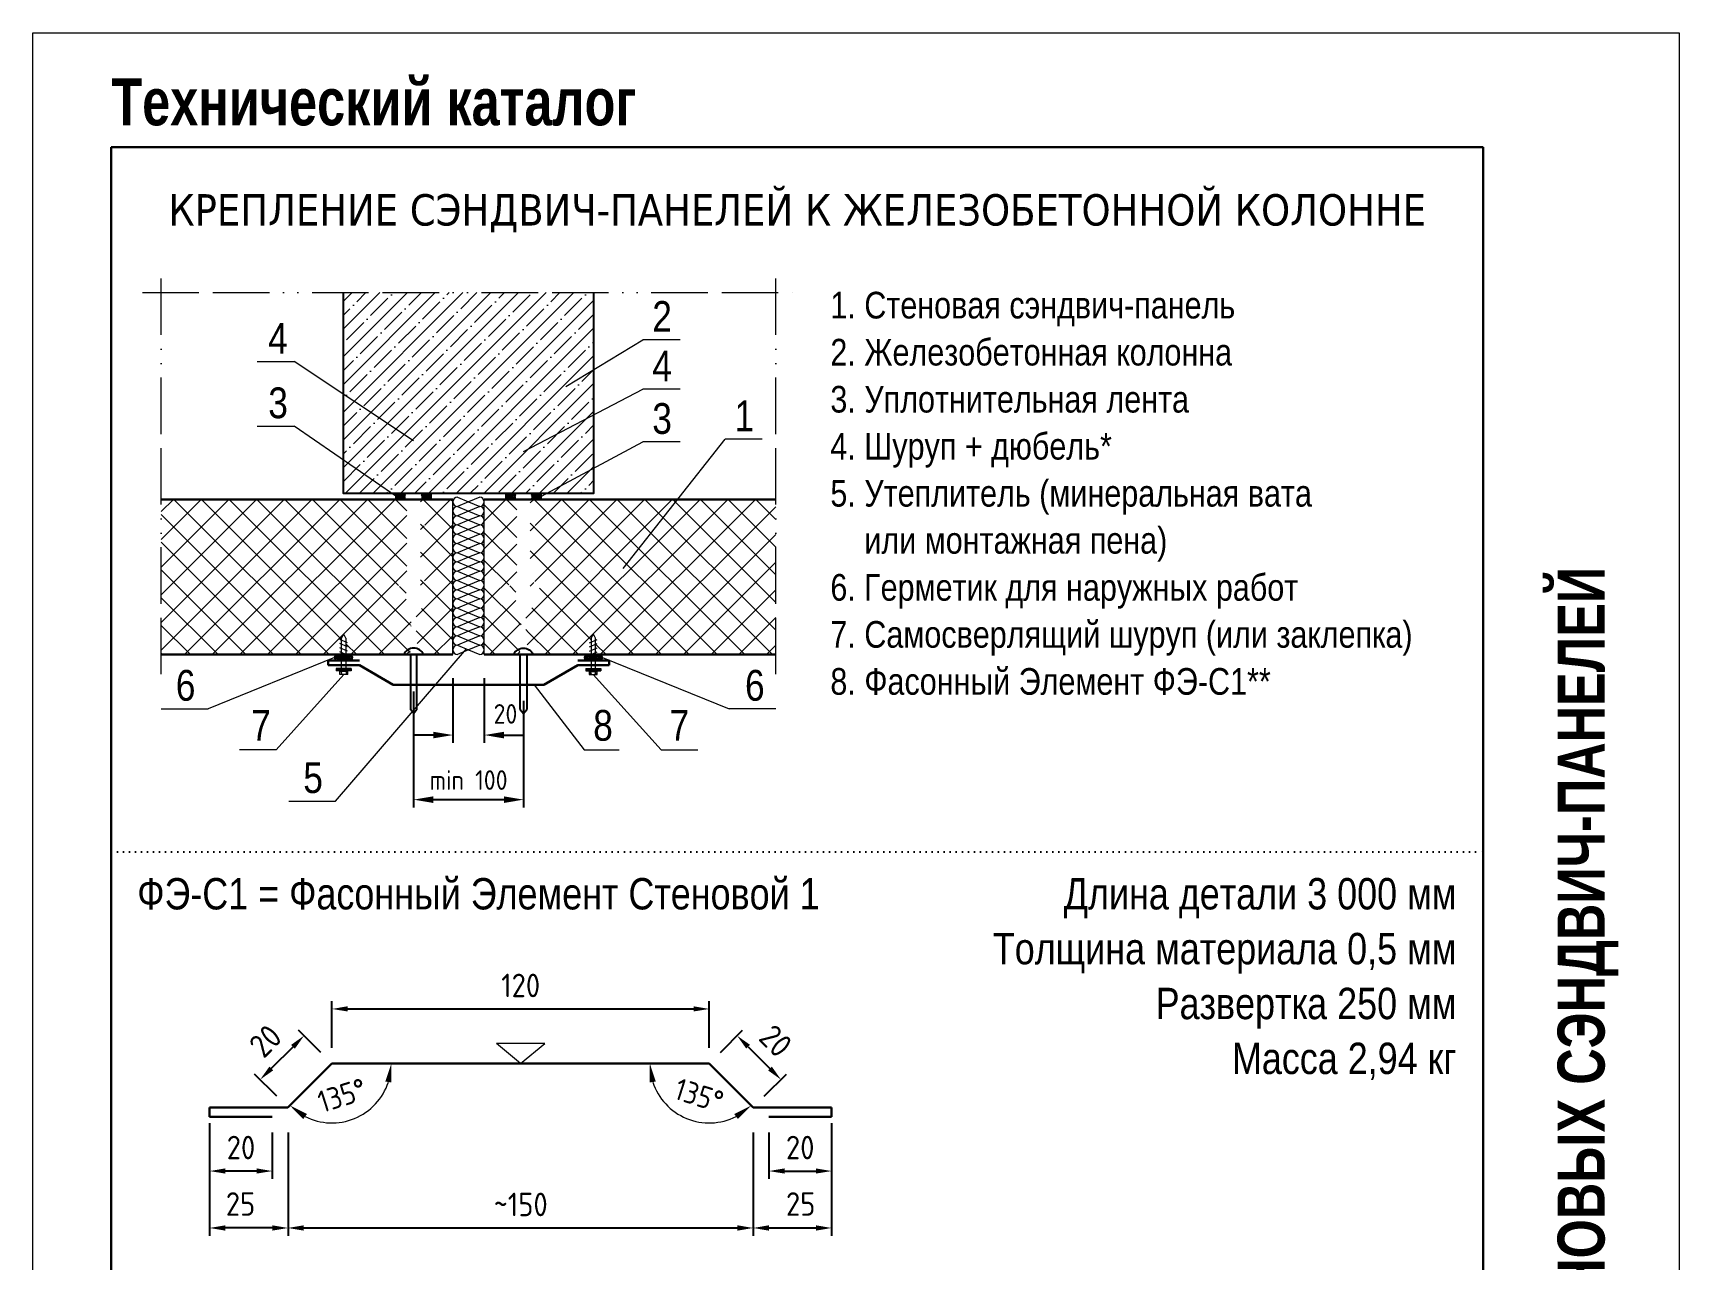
# Model space of a CAD drawing. Extents: x 5821 to 16321, y -13531 to 5774.
# Drawn here: x 8971 to 10021, y 537 to 1319 of the extents above; entities that cross this region are included whole.
import ezdxf
from ezdxf.enums import TextEntityAlignment as Align

# ---------------------------------------------------------------- set-up
doc = ezdxf.new("R2010")
doc.units = 0
doc.header["$LTSCALE"] = 3
for name, pattern in [('ACAD_ISO13W100', [36, 12, -3, 12, -3, 0, -3, 0, -3]), ('CENTER', [50.8, 31.75, -6.35, 6.35, -6.35]), ('DOT2', [0.125, 0, -0.125])]:
    doc.linetypes.add(name, pattern=pattern)
doc.layers.get('0').update_dxf_attribs({"linetype": 'CONTINUOUS', "lineweight": 30})
doc.layers.get('DEFPOINTS').update_dxf_attribs({"linetype": 'CONTINUOUS'})
for name, color, linetype, lineweight in [('new_fill', 8, 'CONTINUOUS', 13), ('RAZMER', 7, 'CONTINUOUS', 9), ('Нащельники', 1, 'CONTINUOUS', 30), ('Саморезы', 7, 'CONTINUOUS', 13)]:
    doc.layers.add(name, color=color, linetype=linetype, lineweight=lineweight)
doc.layers.add('Punktir', color=7, linetype='CONTINUOUS')
doc.layers.add('Прогон', color=7, linetype='CONTINUOUS')
doc.layers.add('ОСИ', color=7, linetype='CENTER', lineweight=9, true_color=0xffffff)
doc.styles.add('ROMANS', font='romans.shx', dxfattribs={"width": 0.85})
doc.styles.get("Standard").update_dxf_attribs({"font": 'TAHOMA.TTF'})
doc.styles.add('style1', font='ARIALN.TTF')
doc.styles.add('style2', font='impact.TTF')
doc.dimstyles.new('2.5', dxfattribs={"dimscale": 5, "dimtxt": 3, "dimasz": 2, "dimexe": 1, "dimexo": 2, "dimgap": 0, "dimtad": 0, "dimdec": 0, "dimlfac": 0.5, "dimzin": 9, "dimdsep": 46, "dimtxsty": 'ROMANS', "dimcen": -3, "dimdle": 1, "dimclrd": 256, "dimclre": 256, "dimclrt": 256, "dimadec": 0, "dimazin": 0, "dimtfac": 1, "dimtdec": 0, "dimtofl": 0, "dimtmove": 2, "dimatfit": 3, "dimfxl": 0, "dimtvp": 1, "dimtolj": 1, "dimtzin": 9, "dimarcsym": 0})
doc.dimstyles.new('5', dxfattribs={"dimscale": 5, "dimtxt": 3, "dimasz": 2.5, "dimexe": 1, "dimexo": 3, "dimgap": 0, "dimtad": 0, "dimdec": 0, "dimzin": 9, "dimdsep": 46, "dimtxsty": 'ROMANS', "dimblk2": 'OBLIQUE', "dimcen": -3, "dimdle": 1.5, "dimclrd": 256, "dimclre": 256, "dimclrt": 256, "dimadec": 0, "dimazin": 0, "dimtfac": 1, "dimtdec": 0, "dimtofl": 0, "dimtmove": 2, "dimatfit": 3, "dimfxl": 0, "dimtvp": 1, "dimtolj": 1, "dimtzin": 9, "dimarcsym": 0})
doc.dimstyles.get("Standard").update_dxf_attribs({"dimscale": 0, "dimtxt": 3, "dimasz": 3, "dimexe": 2.5, "dimexo": 2.5, "dimgap": 1.5, "dimtad": 0, "dimdec": 0, "dimzin": 9, "dimdsep": 46, "dimtxsty": 'ROMANS', "dimcen": -3, "dimdle": 1.25, "dimadec": 0, "dimazin": 0, "dimtfac": 0.75, "dimtdec": 0, "dimtofl": 0, "dimtmove": 2, "dimatfit": 3, "dimfxl": 0, "dimtvp": 1.5, "dimtolj": 1, "dimtzin": 0, "dimarcsym": 0})

# ---------------------------------------------------------------- blocks, each defined once
blk = doc.blocks.new('саморез1')
at = {"layer": 'new_fill'}
blk.add_hatch(color=254, dxfattribs=at).paths.add_polyline_path([(-1.2, -4.8), (0, -4.8), (0, 4.8), (-1.2, 4.8)])
at = {"layer": 'Саморезы', "ltscale": 150}
for p, q in [((-3.9, 2.6), (-1.5, 2.6)), ((-3.9, 2.6), (-3.9, -2.4)), ((-2.9, 1.7), (-1.5, 1.7)), ((-1.9, 2.6), (-1.9, -2.4)), ((0, 4.8), (-1.5, 4.8)), ((-1.5, 4.8), (-1.5, -4.8)), ((-1.2, 4.8), (-1.2, -4.8)), ((0, 4.8), (0, -4.8)), ((19.2, 1.4), (0, 1.4)), ((8.4, 2.4), (10.5, -2.4)), ((11.1, 2.4), (13.2, -2.4)), ((13.8, 2.4), (15.9, -2.4)), ((16.4, 2.4), (18.5, -2.4)), ((19.2, 1.4), (21.8, 0)), ((19.2, -1.4), (21.8, 0)), ((-3.9, -2.4), (-1.5, -2.4)), ((-2.9, -1.4), (-1.5, -1.4)), ((0, -4.8), (-1.5, -4.8)), ((0, -1.4), (19.2, -1.4))]:
    blk.add_line(p, q, dxfattribs=at)
for centre, start, end in [((-2.9, 2.7), 182.373, 269.9653), ((-2.9, 0.7), 90.0347, 177.627), ((-2.9, -0.4), 182.373, 269.9653), ((-2.9, -2.4), 90.0347, 177.627)]:
    blk.add_arc(centre, 1, start, end, dxfattribs=at)
blk = doc.blocks.new('*D668')
at = {"layer": 'DEFPOINTS', "color": 0, "transparency": 16777216}
for p in [(9239, 922.2), (9259, 922.2), (9259, 870.9)]:
    blk.add_point(p, dxfattribs=at)
at = {"layer": 'RAZMER', "lineweight": -2, "transparency": 16777216}
for p, q in [((9239, 907.2), (9239, 865.9)), ((9259, 907.2), (9259, 865.9)), ((9226.5, 870.9), (9214, 870.9)), ((9271.5, 870.9), (9284, 870.9))]:
    blk.add_line(p, q, dxfattribs=at)
at = {"layer": 'RAZMER', "transparency": 16777216}
for points in [[(9226.5, 873), (9226.5, 868.8), (9239, 870.9)], [(9271.5, 873), (9271.5, 868.8), (9259, 870.9)]]:
    blk.add_solid(points, dxfattribs=at)
at = {"layer": 'RAZMER', "transparency": 16777216, "insert": (9272.5, 884.4), "char_height": 12.5, "attachment_point": 5, "style": 'ROMANS'}
blk.add_mtext('\\A1;20', dxfattribs=at)
blk = doc.blocks.new('_OBLIQUE')
at = {"color": 0, "linetype": 'ByBlock'}
blk.add_line((-0.5, -0.5), (0.5, 0.5), dxfattribs=at)
blk = doc.blocks.new('*D669')
at = {"layer": 'DEFPOINTS', "color": 0, "transparency": 16777216}
for p in [(9213.9, 913.7), (9284, 907.8), (9284, 829.7)]:
    blk.add_point(p, dxfattribs=at)
at = {"layer": 'RAZMER', "lineweight": -2, "transparency": 16777216}
for p, q in [((9213.9, 898.7), (9213.9, 824.7)), ((9284, 892.8), (9284, 824.7)), ((9226.4, 829.7), (9271.5, 829.7))]:
    blk.add_line(p, q, dxfattribs=at)
at = {"layer": 'RAZMER', "transparency": 16777216}
for points in [[(9226.4, 831.8), (9226.4, 827.6), (9213.9, 829.7)], [(9271.5, 831.8), (9271.5, 827.6), (9284, 829.7)]]:
    blk.add_solid(points, dxfattribs=at)
at = {"layer": 'RAZMER', "transparency": 16777216, "insert": (9249, 842.2), "char_height": 12.5, "attachment_point": 5, "style": 'ROMANS'}
blk.add_mtext('\\A1;min 100', dxfattribs=at)
blk = doc.blocks.new('*D677')
at = {"layer": 'DEFPOINTS', "color": 0, "transparency": 16777216}
for p in [(9116, 651.1), (9161.8, 661.4), (9133.8, 633.4)]:
    blk.add_point(p, dxfattribs=at)
at = {"layer": 'RAZMER', "lineweight": -2, "transparency": 16777216}
for p, q in [((9154.7, 668.5), (9140.5, 682.7)), ((9137, 672.1), (9123.1, 658.2)), ((9126.7, 640.5), (9112.5, 654.7))]:
    blk.add_line(p, q, dxfattribs=at)
at = {"layer": 'RAZMER', "transparency": 16777216}
for points in [[(9135.8, 673.3), (9138.2, 670.9), (9144.1, 679.2)], [(9121.9, 659.4), (9124.3, 657), (9116, 651.1)]]:
    blk.add_solid(points, dxfattribs=at)
at = {"layer": 'RAZMER', "transparency": 16777216, "insert": (9119.4, 675.8), "char_height": 15, "attachment_point": 5, "rotation": 45, "style": 'ROMANS'}
blk.add_mtext('\\A1;20', dxfattribs=at)
blk = doc.blocks.new('*D678')
at = {"layer": 'DEFPOINTS', "color": 0, "transparency": 16777216}
for p in [(9083.8, 633.4), (9133.8, 627.4), (9083.8, 556.5)]:
    blk.add_point(p, dxfattribs=at)
at = {"layer": 'RAZMER', "lineweight": -2, "transparency": 16777216}
for p, q in [((9083.8, 623.4), (9083.8, 551.5)), ((9133.8, 617.4), (9133.8, 551.5)), ((9123.8, 556.5), (9093.8, 556.5))]:
    blk.add_line(p, q, dxfattribs=at)
at = {"layer": 'RAZMER', "transparency": 16777216}
for points in [[(9093.8, 558.2), (9093.8, 554.8), (9083.8, 556.5)], [(9123.8, 558.2), (9123.8, 554.8), (9133.8, 556.5)]]:
    blk.add_solid(points, dxfattribs=at)
at = {"layer": 'RAZMER', "transparency": 16777216, "insert": (9103.5, 571.8), "char_height": 15, "attachment_point": 5, "style": 'ROMANS'}
blk.add_mtext('\\A1;25', dxfattribs=at)
blk = doc.blocks.new('*D679')
at = {"layer": 'DEFPOINTS', "color": 0, "transparency": 16777216}
for p in [(9225.8, 661.4), (9382.5, 661.4), (9402.5, 661.4), (9375.7, 634.6), (9430.5, 633.4)]:
    blk.add_point(p, dxfattribs=at)
at = {"layer": 'RAZMER', "color": 0, "lineweight": 0, "transparency": 16777216}
blk.add_arc((9402.5, 661.4), 37.9, 198.2006, 296.7994, dxfattribs=at)
at = {"layer": 'RAZMER', "color": 0, "transparency": 16777216}
for points in [[(9364.5, 649.3), (9368.4, 649.9), (9364.6, 661.4)], [(9418.4, 629.2), (9420.8, 626), (9429.3, 634.6)]]:
    blk.add_solid(points, dxfattribs=at)
at = {"layer": 'RAZMER', "color": 0, "transparency": 16777216, "insert": (9396, 641.1), "char_height": 14, "attachment_point": 5, "rotation": 342.3112, "style": 'ROMANS'}
blk.add_mtext('\\A1;135°', dxfattribs=at)
blk = doc.blocks.new('*D680')
at = {"layer": 'DEFPOINTS', "color": 0, "transparency": 16777216}
for p in [(9402.5, 696.2), (9161.8, 661.4), (9402.5, 661.4)]:
    blk.add_point(p, dxfattribs=at)
at = {"layer": 'RAZMER', "lineweight": -2, "transparency": 16777216}
for p, q in [((9161.8, 671.4), (9161.8, 701.2)), ((9171.8, 696.2), (9392.5, 696.2)), ((9402.5, 671.4), (9402.5, 701.2))]:
    blk.add_line(p, q, dxfattribs=at)
at = {"layer": 'RAZMER', "transparency": 16777216}
for points in [[(9171.8, 697.9), (9171.8, 694.6), (9161.8, 696.2)], [(9392.5, 697.9), (9392.5, 694.6), (9402.5, 696.2)]]:
    blk.add_solid(points, dxfattribs=at)
at = {"layer": 'RAZMER', "transparency": 16777216, "insert": (9282.2, 711.2), "char_height": 15, "attachment_point": 5, "style": 'ROMANS'}
blk.add_mtext('\\A1;120', dxfattribs=at)
blk = doc.blocks.new('*D681')
at = {"layer": 'DEFPOINTS', "color": 0, "transparency": 16777216}
for p in [(9402.5, 661.4), (9448.3, 651.1), (9430.5, 633.4)]:
    blk.add_point(p, dxfattribs=at)
at = {"layer": 'RAZMER', "lineweight": -2, "transparency": 16777216}
for p, q in [((9409.6, 668.5), (9423.8, 682.7)), ((9427.3, 672.1), (9441.2, 658.2)), ((9437.6, 640.5), (9451.8, 654.7))]:
    blk.add_line(p, q, dxfattribs=at)
at = {"layer": 'RAZMER', "transparency": 16777216}
for points in [[(9428.5, 673.3), (9426.1, 670.9), (9420.2, 679.2)], [(9442.4, 659.4), (9440, 657), (9448.3, 651.1)]]:
    blk.add_solid(points, dxfattribs=at)
at = {"layer": 'RAZMER', "transparency": 16777216, "insert": (9444.9, 675.8), "char_height": 15, "attachment_point": 5, "rotation": 315, "style": 'ROMANS'}
blk.add_mtext('\\A1;20', dxfattribs=at)
blk = doc.blocks.new('*D686')
at = {"layer": 'DEFPOINTS', "color": 0, "transparency": 16777216}
for p in [(9133.8, 627.4), (9430.5, 627.4), (9430.5, 556.5)]:
    blk.add_point(p, dxfattribs=at)
at = {"layer": 'RAZMER', "lineweight": -2, "transparency": 16777216}
for p, q in [((9133.8, 617.4), (9133.8, 551.5)), ((9430.5, 617.4), (9430.5, 551.5)), ((9143.8, 556.5), (9420.5, 556.5))]:
    blk.add_line(p, q, dxfattribs=at)
at = {"layer": 'RAZMER', "transparency": 16777216}
for points in [[(9143.8, 558.2), (9143.8, 554.8), (9133.8, 556.5)], [(9420.5, 558.2), (9420.5, 554.8), (9430.5, 556.5)]]:
    blk.add_solid(points, dxfattribs=at)
at = {"layer": 'RAZMER', "transparency": 16777216, "insert": (9282.2, 571.5), "char_height": 15, "attachment_point": 5, "style": 'ROMANS'}
blk.add_mtext('\\A1;~150', dxfattribs=at)
blk = doc.blocks.new('*D694')
at = {"layer": 'DEFPOINTS', "color": 0, "transparency": 16777216}
for p in [(9083.8, 627.4), (9123.8, 627.4), (9083.8, 592.8)]:
    blk.add_point(p, dxfattribs=at)
at = {"layer": 'RAZMER', "lineweight": -2, "transparency": 16777216}
for p, q in [((9083.8, 617.4), (9083.8, 587.8)), ((9123.8, 617.4), (9123.8, 587.8)), ((9113.8, 592.8), (9093.8, 592.8))]:
    blk.add_line(p, q, dxfattribs=at)
at = {"layer": 'RAZMER', "transparency": 16777216}
for points in [[(9093.8, 594.5), (9093.8, 591.2), (9083.8, 592.8)], [(9113.8, 594.5), (9113.8, 591.2), (9123.8, 592.8)]]:
    blk.add_solid(points, dxfattribs=at)
at = {"layer": 'RAZMER', "transparency": 16777216, "insert": (9103.8, 607.8), "char_height": 15, "attachment_point": 5, "style": 'ROMANS'}
blk.add_mtext('\\A1;20', dxfattribs=at)
blk = doc.blocks.new('*D699')
at = {"layer": 'DEFPOINTS', "color": 0, "transparency": 16777216}
for p in [(9480.5, 633.4), (9430.5, 627.4), (9480.5, 556.5)]:
    blk.add_point(p, dxfattribs=at)
at = {"layer": 'RAZMER', "lineweight": -2, "transparency": 16777216}
for p, q in [((9480.5, 623.4), (9480.5, 551.5)), ((9430.5, 617.4), (9430.5, 551.5)), ((9440.5, 556.5), (9470.5, 556.5))]:
    blk.add_line(p, q, dxfattribs=at)
at = {"layer": 'RAZMER', "transparency": 16777216}
for points in [[(9440.5, 558.2), (9440.5, 554.8), (9430.5, 556.5)], [(9470.5, 558.2), (9470.5, 554.8), (9480.5, 556.5)]]:
    blk.add_solid(points, dxfattribs=at)
at = {"layer": 'RAZMER', "transparency": 16777216, "insert": (9460.8, 571.8), "char_height": 15, "attachment_point": 5, "style": 'ROMANS'}
blk.add_mtext('\\A1;25', dxfattribs=at)
blk = doc.blocks.new('*D700')
at = {"layer": 'DEFPOINTS', "color": 0, "transparency": 16777216}
for p in [(9440.5, 627.4), (9480.5, 627.4), (9480.5, 592.8)]:
    blk.add_point(p, dxfattribs=at)
at = {"layer": 'RAZMER', "lineweight": -2, "transparency": 16777216}
for p, q in [((9440.5, 617.4), (9440.5, 587.8)), ((9480.5, 617.4), (9480.5, 587.8)), ((9450.5, 592.8), (9470.5, 592.8))]:
    blk.add_line(p, q, dxfattribs=at)
at = {"layer": 'RAZMER', "transparency": 16777216}
for points in [[(9450.5, 594.5), (9450.5, 591.2), (9440.5, 592.8)], [(9470.5, 594.5), (9470.5, 591.2), (9480.5, 592.8)]]:
    blk.add_solid(points, dxfattribs=at)
at = {"layer": 'RAZMER', "transparency": 16777216, "insert": (9460.5, 607.8), "char_height": 15, "attachment_point": 5, "style": 'ROMANS'}
blk.add_mtext('\\A1;20', dxfattribs=at)
blk = doc.blocks.new('*D695')
at = {"layer": 'DEFPOINTS', "color": 0, "transparency": 16777216}
for p in [(9161.8, 661.4), (9181.8, 661.4), (9338.5, 661.4), (9133.8, 633.4), (9188.6, 634.6)]:
    blk.add_point(p, dxfattribs=at)
at = {"layer": 'RAZMER', "color": 0, "lineweight": 0, "transparency": 16777216}
blk.add_arc((9161.8, 661.4), 37.9, 243.2006, 341.7994, dxfattribs=at)
at = {"layer": 'RAZMER', "color": 0, "transparency": 16777216}
for points in [[(9195.9, 649.9), (9199.8, 649.3), (9199.7, 661.4)], [(9143.5, 626), (9145.9, 629.2), (9135, 634.6)]]:
    blk.add_solid(points, dxfattribs=at)
at = {"layer": 'RAZMER', "color": 0, "transparency": 16777216, "insert": (9168.3, 641.1), "char_height": 14, "attachment_point": 5, "rotation": 17.6888, "style": 'ROMANS'}
blk.add_mtext('\\A1;135°', dxfattribs=at)
blk = doc.blocks.new('Dubel')
at = {"layer": 'Прогон', "ltscale": 150}
for p, q in [((6.3, 0), (-6.3, 0)), ((-2.1, 0), (-2.1, -34.9)), ((2.1, -34.9), (2.1, 0)), ((0, -37.6), (-2.1, -34.9)), ((2.1, -34.9), (0, -37.6))]:
    blk.add_line(p, q, dxfattribs=at)
blk.add_arc((0, -2.7), 6.82, 23.6469, 156.3531, dxfattribs=at)

msp = doc.modelspace()

# ---------------------------------------------------------------- hatches: boundary and pattern name
at = {"layer": 'new_fill'}
h = msp.add_hatch(dxfattribs=at)
h.set_pattern_fill('ANSI35', color=256, scale=50, style=0)
h.set_pattern_definition([(45, (31723.328, -834.835), (-8.838835, 8.838835), []), (45, (31732.167, -834.835), (-8.838835, 8.838835), [15.625, -3.125, 0, -3.125])])
h.paths.add_polyline_path([(9328.96, 1153.12), (9168.96, 1153.12), (9168.96, 1025.2), (9328.96, 1025.2)])
h = msp.add_hatch(dxfattribs=at)
h.set_pattern_fill('ANSI37', color=256, scale=100, style=0)
h.set_pattern_definition([(45, (23167.614, -834.835), (-8.838835, 8.838835), []), (135, (23167.614, -834.835), (-8.838835, -8.838835), [])])
h.paths.add_polyline_path([(9169.31, 935.18), (9170.71, 932.64), (9170.71, 922.29), (9170.91, 922.2), (9211.66, 922.2), (9211.66, 932.91), (9212.45, 934.91), (9212.45, 937.05), (9211.75, 936.75), (9211.41, 937.22), (9212.45, 937.67), (9212.45, 940.68), (9211.75, 940.38), (9211.41, 940.85), (9212.45, 941.3), (9212.45, 944.31), (9211.75, 944.01), (9211.41, 944.47), (9212.45, 944.92), (9212.45, 947.93), (9211.75, 947.63), (9211.41, 948.1), (9212.45, 948.55), (9212.45, 951.62), (9208.66, 951.62), (9208.66, 952.62), (9209.16, 952.62), (9209.16, 961.62), (9209.16, 962.62), (9209.66, 962.62), (9209.66, 970.43), (9204.04, 964.74), (9203.13, 964.55), (9203.31, 965.45), (9209.66, 971.88), (9209.66, 1006.79), (9205.91, 1002.99), (9205.31, 1002.87), (9205.43, 1003.47), (9209.66, 1007.76), (9209.66, 1021.2), (9052.93, 1021.2), (9052.93, 922.2), (9167.91, 922.2), (9167.91, 932.64)])
h.paths.add_polyline_path([(9238.96, 1021.2), (9218.26, 1021.2), (9218.26, 1007.76), (9222.49, 1003.47), (9222.61, 1002.87), (9222.01, 1002.99), (9218.26, 1006.79), (9218.26, 971.88), (9224.6, 965.45), (9224.78, 964.55), (9223.88, 964.74), (9218.26, 970.43), (9218.26, 962.62), (9218.76, 962.62), (9218.76, 952.62), (9219.26, 952.62), (9219.26, 951.62), (9215.46, 951.62), (9215.46, 949.84), (9216.65, 950.35), (9216.99, 949.88), (9215.46, 949.22), (9215.46, 946.21), (9216.65, 946.72), (9216.99, 946.25), (9215.46, 945.6), (9215.46, 942.59), (9216.65, 943.09), (9216.99, 942.62), (9215.46, 941.97), (9215.46, 938.96), (9216.65, 939.47), (9216.99, 939), (9215.46, 938.34), (9215.46, 934.91), (9216.26, 932.91), (9216.26, 922.2), (9238.96, 922.2)])
h.paths.add_polyline_path([(9259.02, 990.17, -0.0505508), (9258.96, 989.57), (9258.96, 984.86, -0.0505508), (9259.02, 984.27, -0.0505508), (9258.96, 983.67), (9258.96, 978.96, -0.0505508), (9259.02, 978.37, -0.0505508), (9258.96, 977.77), (9258.96, 973.06, -0.0505508), (9259.02, 972.47, -0.0505508), (9258.96, 971.87), (9258.96, 967.16, -0.0505508), (9259.02, 966.57, -0.0505508), (9258.96, 965.97), (9258.96, 961.26, -0.0505508), (9259.02, 960.67, -0.0505508), (9258.96, 960.07), (9258.96, 955.36, -0.0505508), (9259.02, 954.77, -0.0505508), (9258.96, 954.17), (9258.96, 949.46, -0.0505508), (9259.02, 948.87, -0.0505508), (9258.96, 948.27), (9258.96, 943.56, -0.0505508), (9259.02, 942.97, -0.0505508), (9258.96, 942.37), (9258.96, 937.66, -0.0505508), (9259.02, 937.07, -0.0505508), (9258.96, 936.47), (9258.96, 931.76, -0.0505508), (9259.02, 931.17, -0.0505508), (9258.96, 930.57), (9258.96, 925.86, -0.0505508), (9259.02, 925.27, -0.0505508), (9258.96, 924.67), (9258.96, 922.2), (9281.66, 922.2), (9281.66, 932.91), (9282.45, 934.91), (9282.45, 938.34), (9280.93, 939), (9281.27, 939.47), (9282.45, 938.96), (9282.45, 941.97), (9280.93, 942.62), (9281.27, 943.09), (9282.45, 942.59), (9282.45, 945.6), (9280.93, 946.25), (9281.27, 946.72), (9282.45, 946.21), (9282.45, 949.22), (9280.93, 949.88), (9281.27, 950.35), (9282.45, 949.84), (9282.45, 951.62), (9278.66, 951.62), (9278.66, 952.62), (9279.16, 952.62), (9279.16, 962.62), (9279.66, 962.62), (9279.66, 970.43), (9274.04, 964.74), (9273.13, 964.55), (9273.31, 965.45), (9279.66, 971.88), (9279.66, 1006.79), (9275.91, 1002.99), (9275.31, 1002.87), (9275.43, 1003.47), (9279.66, 1007.76), (9279.66, 1021.2), (9258.96, 1021.2), (9258.96, 1020.26, -0.0505508), (9259.02, 1019.67, -0.0505508), (9258.96, 1019.07), (9258.96, 1014.36, -0.0505508), (9259.02, 1013.77, -0.0505508), (9258.96, 1013.17), (9258.96, 1008.46, -0.0505508), (9259.02, 1007.87, -0.0505508), (9258.96, 1007.27), (9258.96, 1002.56, -0.0505508), (9259.02, 1001.97, -0.0505508), (9258.96, 1001.37), (9258.96, 996.66, -0.0505508), (9259.02, 996.07, -0.0505508), (9258.96, 995.47), (9258.96, 990.76, -0.0505508)])
h.paths.add_polyline_path([(9288.26, 971.88), (9294.6, 965.45), (9294.78, 964.55), (9293.88, 964.74), (9288.26, 970.43), (9288.26, 962.62), (9288.76, 962.62), (9288.76, 961.62), (9288.76, 952.62), (9289.26, 952.62), (9289.26, 951.62), (9285.46, 951.62), (9285.46, 948.55), (9286.51, 948.1), (9286.17, 947.63), (9285.46, 947.93), (9285.46, 944.92), (9286.51, 944.47), (9286.17, 944.01), (9285.46, 944.31), (9285.46, 941.3), (9286.51, 940.85), (9286.17, 940.38), (9285.46, 940.68), (9285.46, 937.67), (9286.51, 937.22), (9286.17, 936.75), (9285.46, 937.05), (9285.46, 934.91), (9286.26, 932.91), (9286.26, 922.2), (9327.01, 922.2), (9327.21, 922.29), (9327.21, 932.64), (9328.61, 935.18), (9330.01, 932.64), (9330.01, 922.2), (9444.98, 922.2), (9444.98, 1021.2), (9288.26, 1021.2), (9288.26, 1007.76), (9292.49, 1003.47), (9292.61, 1002.87), (9292.01, 1002.99), (9288.26, 1006.79)])
h = msp.add_hatch(dxfattribs=at)
h.set_pattern_fill('NET3', color=256, scale=10, style=0)
h.set_pattern_definition([(0, (31736.2849, -834.8352), (0, 1.25), []), (60, (31736.2849, -834.8352), (-1.082531755, 0.625), []), (120, (31736.2849, -834.8352), (-1.082531755, -0.625), [])])
h.paths.add_polyline_path([(9208.83, 1025.2), (9202.49, 1025.2), (9202.49, 1021.2), (9208.83, 1021.2)])
h.paths.add_polyline_path([(9225.25, 1025.2), (9218.91, 1025.2), (9218.91, 1021.2), (9225.25, 1021.2)])
h = msp.add_hatch(dxfattribs=at)
h.set_pattern_fill('NET3', color=256, scale=10, style=0)
h.set_pattern_definition([(180, (-13238.3083, -834.8352), (0, 1.25), []), (120, (-13238.3083, -834.8352), (1.082531755, 0.625), []), (60, (-13238.3083, -834.8352), (1.082531755, -0.625), [])])
h.paths.add_polyline_path([(9289.15, 1025.2), (9295.49, 1025.2), (9295.49, 1021.2), (9289.15, 1021.2)])
h.paths.add_polyline_path([(9272.73, 1025.2), (9279.07, 1025.2), (9279.07, 1021.2), (9272.73, 1021.2)])
h = msp.add_hatch(dxfattribs=at)
h.set_pattern_fill('NET3', color=256, scale=10, style=0)
h.set_pattern_definition([(180, (19231.3755, -2876.2039), (0, 1.25), []), (120, (19231.3755, -2876.2039), (1.08253175, 0.625), []), (60, (19231.3755, -2876.2039), (1.08253175, -0.625), [])])
h.paths.add_polyline_path([(9171.41, 922.2), (9173.25, 922.2, -1), (9173.25, 918.42), (9171.41, 918.42)])
h.paths.add_polyline_path([(9167.21, 922.2), (9171.41, 922.2), (9171.41, 918.42), (9167.21, 918.42)])
h.paths.add_polyline_path([(9167.21, 918.42), (9165.36, 918.42, -1), (9165.36, 922.2), (9167.21, 922.2)])
h = msp.add_hatch(dxfattribs=at)
h.set_pattern_fill('NET3', color=256, scale=10, style=0)
h.set_pattern_definition([(0, (-733.4588, -2876.2039), (0, 1.25), []), (60, (-733.4588, -2876.2039), (-1.08253175, 0.625), []), (120, (-733.4588, -2876.2039), (-1.08253175, -0.625), [])])
h.paths.add_polyline_path([(9326.51, 922.2), (9324.66, 922.2, 1), (9324.66, 918.42), (9326.51, 918.42)])
h.paths.add_polyline_path([(9330.71, 922.2), (9326.51, 922.2), (9326.51, 918.42), (9330.71, 918.42)])
h.paths.add_polyline_path([(9330.71, 918.42), (9332.55, 918.42, 1), (9332.55, 922.2), (9330.71, 922.2)])

# ---------------------------------------------------------------- linework, layer by layer
at = {"color": 1}
for p, q in [((9896.09, 1245.91), (9021.09, 1245.91)), ((9021.09, 1245.91), (9021.09, -166.24)), ((9896.09, 1245.91), (9896.09, -116.24))]:
    msp.add_line(p, q, dxfattribs=at)
for p, q in [((9052.93, 1021.2), (9238.96, 1021.2)), ((9444.98, 1021.2), (9258.96, 1021.2)), ((9052.93, 922.2), (9238.96, 922.2)), ((9444.98, 922.2), (9258.96, 922.2))]:
    msp.add_line(p, q)
at = {"layer": 'new_fill'}
for p, q in [((9241.91, 1022.62), (9248.99, 1019.67)), ((9248.99, 1019.67), (9241.91, 1016.72)), ((9256.07, 1022.62), (9248.99, 1019.67)), ((9248.99, 1019.67), (9256.07, 1016.72)), ((9241.91, 1016.72), (9248.99, 1013.77)), ((9248.99, 1013.77), (9241.91, 1010.82)), ((9241.91, 1010.82), (9248.99, 1007.87)), ((9256.07, 1016.72), (9248.99, 1013.77)), ((9248.99, 1013.77), (9256.07, 1010.82)), ((9256.07, 1010.82), (9248.99, 1007.87)), ((9248.99, 1007.87), (9241.91, 1004.92)), ((9241.91, 1004.92), (9248.99, 1001.97)), ((9248.99, 1001.97), (9241.91, 999.02)), ((9241.91, 999.02), (9248.99, 996.07)), ((9248.99, 1007.87), (9256.07, 1004.92)), ((9256.07, 1004.92), (9248.99, 1001.97)), ((9248.99, 1001.97), (9256.07, 999.02)), ((9256.07, 999.02), (9248.99, 996.07)), ((9248.99, 996.07), (9241.91, 993.12)), ((9241.91, 993.12), (9248.99, 990.17)), ((9248.99, 990.17), (9241.91, 987.22)), ((9241.91, 987.22), (9248.99, 984.27)), ((9248.99, 996.07), (9256.07, 993.12)), ((9256.07, 993.12), (9248.99, 990.17)), ((9248.99, 990.17), (9256.07, 987.22)), ((9256.07, 987.22), (9248.99, 984.27)), ((9248.99, 984.27), (9241.91, 981.32)), ((9241.91, 981.32), (9248.99, 978.37)), ((9248.99, 978.37), (9241.91, 975.42)), ((9248.99, 984.27), (9256.07, 981.32)), ((9256.07, 981.32), (9248.99, 978.37)), ((9248.99, 978.37), (9256.07, 975.42)), ((9241.91, 975.42), (9248.99, 972.47)), ((9248.99, 972.47), (9241.91, 969.52)), ((9241.91, 969.52), (9248.99, 966.57)), ((9248.99, 966.57), (9241.91, 963.62)), ((9256.07, 975.42), (9248.99, 972.47)), ((9248.99, 972.47), (9256.07, 969.52)), ((9256.07, 969.52), (9248.99, 966.57)), ((9248.99, 966.57), (9256.07, 963.62)), ((9241.91, 963.62), (9248.99, 960.67)), ((9248.99, 960.67), (9241.91, 957.72)), ((9241.91, 957.72), (9248.99, 954.77)), ((9256.07, 963.62), (9248.99, 960.67)), ((9248.99, 960.67), (9256.07, 957.72)), ((9256.07, 957.72), (9248.99, 954.77)), ((9248.99, 954.77), (9241.91, 951.82)), ((9241.91, 951.82), (9248.99, 948.87)), ((9248.99, 948.87), (9241.91, 945.92)), ((9241.91, 945.92), (9248.99, 942.97)), ((9248.99, 954.77), (9256.07, 951.82)), ((9256.07, 951.82), (9248.99, 948.87)), ((9248.99, 948.87), (9256.07, 945.92)), ((9256.07, 945.92), (9248.99, 942.97)), ((9248.99, 942.97), (9241.91, 940.02)), ((9241.91, 940.02), (9248.99, 937.07)), ((9248.99, 937.07), (9241.91, 934.12)), ((9248.99, 942.97), (9256.07, 940.02)), ((9256.07, 940.02), (9248.99, 937.07)), ((9248.99, 937.07), (9256.07, 934.12)), ((9241.91, 934.12), (9248.99, 931.17)), ((9248.99, 931.17), (9241.91, 928.22)), ((9241.91, 928.22), (9248.99, 925.27)), ((9248.99, 925.27), (9241.91, 922.32)), ((9256.07, 934.12), (9248.99, 931.17)), ((9248.99, 931.17), (9256.07, 928.22)), ((9256.07, 928.22), (9248.99, 925.27)), ((9248.99, 925.27), (9256.07, 922.32))]:
    msp.add_line(p, q, dxfattribs=at)
for centre, start, end in [((9241.91, 1019.67), 90, 180), ((9241.91, 1019.67), 180, 270), ((9256.07, 1019.67), 360, 90), ((9256.07, 1019.67), 270, 0), ((9241.91, 1013.77), 90, 180), ((9241.91, 1013.77), 180, 270), ((9241.91, 1007.87), 90, 180), ((9256.07, 1013.77), 360, 90), ((9256.07, 1013.77), 270, 0), ((9256.07, 1007.87), 360, 90), ((9241.91, 1007.87), 180, 270), ((9241.91, 1001.97), 90, 180), ((9241.91, 1001.97), 180, 270), ((9241.91, 996.07), 90, 180), ((9256.07, 1007.87), 270, 0), ((9256.07, 1001.97), 360, 90), ((9256.07, 1001.97), 270, 0), ((9256.07, 996.07), 360, 90), ((9241.91, 996.07), 180, 270), ((9241.91, 990.17), 90, 180), ((9241.91, 990.17), 180, 270), ((9241.91, 984.27), 90, 180), ((9256.07, 996.07), 270, 0), ((9256.07, 990.17), 360, 90), ((9256.07, 990.17), 270, 0), ((9256.07, 984.27), 360, 90), ((9241.91, 984.27), 180, 270), ((9241.91, 978.37), 90, 180), ((9241.91, 978.37), 180, 270), ((9256.07, 984.27), 270, 0), ((9256.07, 978.37), 360, 90), ((9256.07, 978.37), 270, 0), ((9241.91, 972.47), 90, 180), ((9241.91, 972.47), 180, 270), ((9241.91, 966.57), 90, 180), ((9241.91, 966.57), 180, 270), ((9256.07, 972.47), 360, 90), ((9256.07, 972.47), 270, 0), ((9256.07, 966.57), 360, 90), ((9256.07, 966.57), 270, 0), ((9241.91, 960.67), 90, 180), ((9241.91, 960.67), 180, 270), ((9241.91, 954.77), 90, 180), ((9256.07, 960.67), 360, 90), ((9256.07, 960.67), 270, 0), ((9256.07, 954.77), 360, 90), ((9241.91, 954.77), 180, 270), ((9241.91, 948.87), 90, 180), ((9241.91, 948.87), 180, 270), ((9241.91, 942.97), 90, 180), ((9256.07, 954.77), 270, 0), ((9256.07, 948.87), 360, 90), ((9256.07, 948.87), 270, 0), ((9256.07, 942.97), 360, 90), ((9241.91, 942.97), 180, 270), ((9241.91, 937.07), 90, 180), ((9241.91, 937.07), 180, 270), ((9256.07, 942.97), 270, 0), ((9256.07, 937.07), 360, 90), ((9256.07, 937.07), 270, 0), ((9241.91, 931.17), 90, 180), ((9241.91, 931.17), 180, 270), ((9241.91, 925.27), 90, 180), ((9241.91, 925.27), 180, 270), ((9256.07, 931.17), 360, 90), ((9256.07, 931.17), 270, 0), ((9256.07, 925.27), 360, 90), ((9256.07, 925.27), 270, 0)]:
    msp.add_arc(centre, 2.95, start, end, dxfattribs=at)
at = {"layer": 'Punktir', "linetype": 'DOT2', "ltscale": 10}
msp.add_line((9021.09, 796.51), (9896.09, 796.51), dxfattribs=at)
at = {"layer": 'RAZMER'}
for p, q in [((10021.09, 1318.76), (10021.09, -166.24)), ((10021.09, 1318.76), (10021.09, -166.24)), ((10021.09, 1318.76), (10021.09, -166.24)), ((10021.09, 1318.76), (10021.09, -166.24)), ((10021.09, 1318.76), (10021.09, -166.24)), ((10021.09, 1318.76), (10021.09, -166.24)), ((10021.09, 1318.76), (10021.09, -166.24)), ((10021.09, 1318.76), (10021.09, -166.24)), ((10021.09, 1318.76), (10021.09, -166.24)), ((10021.09, 1318.76), (10021.09, -166.24)), ((10021.09, 1318.76), (10021.09, -166.24)), ((10021.09, 1318.76), (10021.09, -166.24)), ((10021.09, 1318.76), (10021.09, -166.24)), ((10021.09, 1318.76), (10021.09, -166.24)), ((10021.09, 1318.76), (10021.09, -166.24)), ((10021.09, 1318.76), (10021.09, -166.24)), ((10021.09, 1318.76), (10021.09, -166.24)), ((10021.09, 1318.76), (10021.09, -166.24)), ((10021.09, 1318.76), (10021.09, -166.24)), ((10021.09, 1318.76), (10021.09, -166.24)), ((10021.09, 1318.76), (10021.09, -166.24)), ((10021.09, 1318.76), (10021.09, -166.24)), ((10021.09, 1318.76), (10021.09, -166.24)), ((10021.09, 1318.76), (10021.09, -166.24)), ((10021.09, 1318.76), (10021.09, -166.24)), ((10021.09, 1318.76), (10021.09, -166.24)), ((10021.09, 1318.76), (10021.09, -166.24)), ((10021.09, 1318.76), (10021.09, -166.24)), ((10021.09, 1318.76), (10021.09, -166.24)), ((10021.09, 1318.76), (10021.09, -166.24)), ((10021.09, 1318.76), (10021.09, -166.24)), ((10021.09, 1318.76), (10021.09, -166.24)), ((10021.09, 1318.76), (10021.09, -166.24)), ((10021.09, 1318.76), (10021.09, -166.24)), ((10021.09, 1318.76), (10021.09, -166.24)), ((10021.09, 1318.76), (10021.09, -166.24)), ((10021.09, 1318.76), (10021.09, -166.24)), ((10021.09, 1318.76), (10021.09, -166.24)), ((10021.09, 1318.76), (10021.09, -166.24)), ((10021.09, 1318.76), (10021.09, -166.24)), ((10021.09, 1318.76), (10021.09, -166.24)), ((10021.09, 1318.76), (10021.09, -166.24)), ((9310.91, 1093.2), (9360.17, 1122.98)), ((9383.88, 1122.98), (9360.17, 1122.98)), ((9114.04, 1109.1), (9137.75, 1109.1)), ((9213.87, 1058.56), (9137.75, 1109.1)), ((9284.05, 1051.78), (9360.17, 1091.44)), ((9383.88, 1091.44), (9360.17, 1091.44)), ((9114.04, 1067.89), (9137.75, 1067.89)), ((9202.49, 1023.2), (9137.75, 1067.89)), ((9295.49, 1023.2), (9360.17, 1057.9)), ((9347.52, 977.13), (9412.62, 1059.58)), ((9383.88, 1057.9), (9360.17, 1057.9)), ((9436.33, 1059.58), (9412.62, 1059.58)), ((9202.49, 1021.2), (9202.49, 1025.2)), ((9225.25, 1021.2), (9225.25, 1025.2)), ((9238.96, 922.2), (9238.96, 1021.2)), ((9258.96, 922.2), (9258.96, 1021.2)), ((9272.73, 1021.2), (9272.73, 1025.2)), ((9295.49, 1021.2), (9295.49, 1025.2)), ((9164.11, 828.82), (9247.7, 925.8)), ((9163.47, 920.31), (9082.8, 887.69)), ((9334.45, 920.31), (9415.12, 887.69)), ((9169.43, 909.48), (9126.15, 861.4)), ((9328.49, 909.48), (9371.77, 861.4)), ((9290.72, 902.92), (9322.69, 861.4)), ((9052.93, 887.69), (9082.8, 887.69)), ((9444.98, 887.69), (9415.12, 887.69)), ((9126.15, 861.4), (9102.77, 861.4)), ((9322.69, 861.4), (9344.96, 861.4)), ((9371.77, 861.4), (9395.15, 861.4)), ((9134.24, 828.82), (9164.11, 828.82)), ((9282.15, 661.43), (9266.76, 674.09)), ((9297.55, 674.09), (9266.76, 674.09)), ((9282.15, 661.43), (9297.55, 674.09))]:
    msp.add_line(p, q, dxfattribs=at)
at = {"layer": 'RAZMER', "linetype": 'ACAD_ISO13W100'}
for p, q in [((9052.93, 909.68), (9052.93, 1164.6)), ((9444.98, 909.68), (9444.98, 1164.6)), ((9040.91, 1153.12), (9456.24, 1153.12))]:
    msp.add_line(p, q, dxfattribs=at)
at = {"layer": 'RAZMER'}
msp.add_lwpolyline([(8971.09, 1318.76), (10021.09, 1318.76), (10021.09, -166.24), (8971.09, -166.24)], close=True, dxfattribs=at)
for centre, start, end in [((9165.36, 920.31), 90, 270), ((9165.36, 920.31), 90, 270), ((9173.25, 920.31), 270, 90), ((9324.66, 920.31), 90, 270), ((9332.55, 920.31), 270, 90), ((9332.55, 920.31), 270, 90)]:
    msp.add_arc(centre, 1.89, start, end, dxfattribs=at)
at = {"layer": 'Нащельники'}
for p, q in [((9179.31, 918.42), (9159.31, 918.42)), ((9159.31, 918.42), (9159.31, 915.42)), ((9159.31, 915.42), (9179.31, 915.42)), ((9179.31, 915.42), (9200.96, 902.92)), ((9318.61, 915.42), (9296.96, 902.92)), ((9318.61, 918.42), (9338.61, 918.42)), ((9338.61, 915.42), (9318.61, 915.42)), ((9338.61, 918.42), (9338.61, 915.42)), ((9200.96, 902.92), (9296.96, 902.92)), ((9133.76, 633.39), (9161.8, 661.43)), ((9402.5, 661.43), (9161.8, 661.43)), ((9430.54, 633.39), (9402.5, 661.43)), ((9083.76, 627.39), (9083.76, 633.39)), ((9083.76, 633.39), (9133.76, 633.39)), ((9480.54, 633.39), (9430.54, 633.39)), ((9480.54, 627.39), (9480.54, 633.39)), ((9123.76, 627.39), (9083.76, 627.39)), ((9440.54, 627.39), (9480.54, 627.39))]:
    msp.add_line(p, q, dxfattribs=at)
at = {"layer": 'ОСИ'}
for centre, start, end in [((9165.36, 920.31), 90, 270), ((9332.55, 920.31), 270, 90)]:
    msp.add_arc(centre, 1.89, start, end, dxfattribs=at)
at = {"layer": 'Прогон'}
msp.add_lwpolyline([(9168.96, 1153.12), (9168.96, 1025.2), (9328.96, 1025.2), (9328.96, 1153.12)], dxfattribs=at)

# ---------------------------------------------------------------- block references
at = {"layer": 'RAZMER', "xscale": -1, "rotation": 269.9999999999951}
msp.add_blockref('саморез1', (9169.31, 913.42), dxfattribs=at)
at = {"layer": 'RAZMER', "rotation": 90.00000000000487}
msp.add_blockref('саморез1', (9328.61, 913.42), dxfattribs=at)
at = {"layer": 'Саморезы'}
msp.add_blockref('Dubel', (9213.96, 922.2), dxfattribs=at)
at = {"layer": 'Саморезы', "xscale": -1, "rotation": 359.9999999999989}
msp.add_blockref('Dubel', (9283.96, 922.2), dxfattribs=at)

# ---------------------------------------------------------------- texts
msp.add_text('КРЕПЛЕНИЕ СЭНДВИЧ-ПАНЕЛЕЙ К ЖЕЛЕЗОБЕТОННОЙ КОЛОННЕ', height=20).set_placement((9458.59, 1205.91), align=Align.MIDDLE_CENTER)
at = {"style": 'style1'}
for s, height, p in [('2', 19.61, (9366.16, 1128.1)), ('1. Стеновая сэндвич-панель', 17, (9479.74, 1136.62)), ('2. Железобетонная колонна', 17, (9479.74, 1106.62)), ('4', 19.61, (9366.16, 1096.56)), ('3', 19.61, (9121.23, 1073.01)), ('3. Уплотнительная лента', 17, (9479.74, 1076.62)), ('1', 19.61, (9418.61, 1064.7)), ('4. Шуруп + дюбель*', 17, (9479.74, 1046.62)), ('5. Утеплитель (минеральная вата', 17, (9479.74, 1016.62)), ('    или монтажная пена)', 17, (9479.74, 986.62)), ('6. Герметик для наружных работ', 17, (9479.74, 956.62)), ('7. Самосверлящий шуруп (или заклепка)', 17, (9479.74, 926.62)), ('8. Фасонный Элемент ФЭ-С1**', 17, (9479.74, 896.62)), ('6', 19.61, (9062.25, 892.82)), ('6', 19.61, (9425.31, 892.82)), ('5', 19.61, (9143.56, 833.94)), ('ФЭ-С1 = Фасонный Элемент Стеновой 1', 20, (9037.63, 759.69))]:
    msp.add_text(s, height=height, dxfattribs=at).set_placement(p)
for s, p in [('4', (9121.18, 1114.22)), ('3', (9366.16, 1063.02))]:
    msp.add_text(s, height=19.61, rotation=360, dxfattribs=at).set_placement(p)
for s, p in [('7', (9116.56, 861.4)), ('8', (9334.72, 861.4)), ('7', (9383.46, 861.4))]:
    msp.add_text(s, height=19.61, dxfattribs=at).set_placement(p, align=Align.BOTTOM_CENTER)
for s, p in [('Длина детали 3 000 мм', (9879.09, 759.69)), ('Толщина материала 0,5 мм', (9879.09, 724.69)), ('Развертка 250 мм', (9879.09, 689.69)), ('Масса 2,94 кг', (9879.09, 654.69))]:
    msp.add_text(s, height=20, dxfattribs=at).set_placement(p, align=Align.RIGHT)
at = {"layer": 'new_fill', "style": 'style2'}
msp.add_text('Технический каталог', height=30, dxfattribs=at).set_placement((9021.1, 1259.81))
msp.add_text('2. УЗЛЫ КРЕПЛЕНИЯ СТЕНОВЫХ СЭНДВИЧ-ПАНЕЛЕЙ', height=30, rotation=90, dxfattribs=at).set_placement((9958.59, 539.83), align=Align.MIDDLE_CENTER)

# ---------------------------------------------------------------- dimensions: what is measured, and where the dimension line sits
at = {"layer": 'RAZMER'}
dim = msp.add_linear_dim(base=(9284.05, 829.7), p1=(9213.87, 913.73), p2=(9284.05, 907.79), text='min 100', dimstyle='5', override={"dimtxt": 2.5}, dxfattribs=at)
dim.commit()
dim.dimension.update_dxf_attribs({"geometry": '*D669', "text_midpoint": (9248.96, 842.2)})
dim = msp.add_linear_dim(base=(9258.96, 870.93), p1=(9238.96, 922.2), p2=(9258.96, 922.2), dimstyle='5', override={"dimtxt": 2.5}, dxfattribs=at)
dim.commit()
dim.dimension.update_dxf_attribs({"geometry": '*D668', "text_midpoint": (9272.48, 884.38), "dimtype": 160})
for base, p1, p2, picture, middle in [((9402.5, 696.23), (9161.8, 661.43), (9402.5, 661.43), '*D680', (9282.15, 711.23)), ((9083.76, 592.83), (9123.76, 627.39), (9083.76, 627.39), '*D694', (9103.76, 607.83))]:
    dim = msp.add_linear_dim(base=base, p1=p1, p2=p2, dimstyle='2.5', dxfattribs=at)
    dim.commit()
    dim.dimension.update_dxf_attribs({"geometry": picture, "text_midpoint": middle})
for p1, p2, distance, picture, middle in [((9161.8, 661.43), (9133.76, 633.39), -25.09, '*D677', (9119.43, 675.76)), ((9402.5, 661.43), (9430.54, 633.39), 25.09, '*D681', (9444.87, 675.76))]:
    dim = msp.add_aligned_dim(p1=p1, p2=p2, distance=distance, dimstyle='2.5', dxfattribs=at)
    dim.commit()
    dim.dimension.update_dxf_attribs({"geometry": picture, "text_midpoint": middle})
for base, line1, line2, picture, middle in [((9188.63, 634.61), ((9181.8, 661.43), (9338.5, 661.43)), ((9133.76, 633.39), (9161.8, 661.43)), '*D695', (9168.28, 641.11)), ((9375.68, 634.61), ((9382.5, 661.43), (9225.8, 661.43)), ((9430.54, 633.39), (9402.5, 661.43)), '*D679', (9396.02, 641.11))]:
    dim = msp.add_angular_dim_2l(base=base, line1=line1, line2=line2, dimstyle='Standard', override={"dimscale": 1, "dimtxt": 14, "dimasz": 12, "dimlwd": 0}, dxfattribs=at)
    dim.commit()
    dim.dimension.update_dxf_attribs({"geometry": picture, "text_midpoint": middle, "dimtype": 162})
dim = msp.add_linear_dim(base=(9083.76, 556.51), p1=(9133.76, 627.39), p2=(9083.76, 633.39), angle=180, dimstyle='2.5', dxfattribs=at)
dim.commit()
dim.dimension.update_dxf_attribs({"geometry": '*D678', "text_midpoint": (9103.54, 571.8), "dimtype": 160})
dim = msp.add_linear_dim(base=(9480.54, 556.51), p1=(9430.54, 627.39), p2=(9480.54, 633.39), dimstyle='2.5', dxfattribs=at)
dim.commit()
dim.dimension.update_dxf_attribs({"geometry": '*D699', "text_midpoint": (9460.77, 571.8), "dimtype": 160})
dim = msp.add_linear_dim(base=(9430.54, 556.51), p1=(9133.76, 627.39), p2=(9430.54, 627.39), text='~150', dimstyle='2.5', dxfattribs=at)
dim.commit()
dim.dimension.update_dxf_attribs({"geometry": '*D686', "text_midpoint": (9282.15, 571.51)})
dim = msp.add_linear_dim(base=(9480.54, 592.83), p1=(9440.54, 627.39), p2=(9480.54, 627.39), angle=180, dimstyle='2.5', dxfattribs=at)
dim.commit()
dim.dimension.update_dxf_attribs({"geometry": '*D700', "text_midpoint": (9460.54, 607.83)})

doc.saveas('drawing.dxf')
